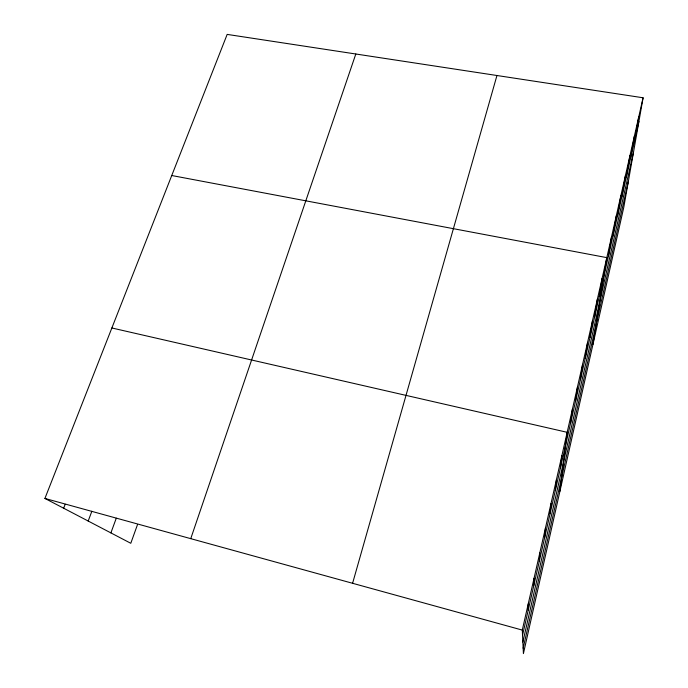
<?xml version="1.0" encoding="UTF-8"?>
<svg xmlns="http://www.w3.org/2000/svg" width="688" height="688" viewBox="0 0 688 688"><rect width="100%" height="100%" fill="white"/><g stroke="black" fill="none" stroke-linecap="round" stroke-linejoin="round"><path stroke-width="1.03" d="M528.212 610.247L528.221 603.944M533.802 585.574L534.06 578.23M539.297 561.288L539.796 552.937M544.715 537.371L545.446 528.04M550.047 513.824L551.011 503.539M555.302 490.621L556.48 479.424M560.479 467.771L561.864 455.688M559.929 491.232L567.17 432.313L111.86 327.978M570.601 423.086L572.39 409.3M575.546 401.233L577.533 386.639M580.423 379.699L582.598 364.33M585.23 358.474L587.586 342.349M589.969 337.559L592.497 320.694M594.638 316.936L597.339 299.357M599.248 296.605L602.112 278.339M592.936 344.49L606.807 257.63L171.742 175.517M608.398 256.194L611.58 236.603M612.939 236.13L616.285 215.886M617.42 216.342L620.911 195.478M621.84 196.837L625.478 175.363M626.2 177.599L629.976 155.548M630.492 158.627L634.405 136.009M634.732 139.922L638.774 116.754M643.082 97.773L623.775 207.363L523.413 653.6L522.287 630.088L643.082 97.773L227.169 34.4L44.918 498.439L130.789 543.288L137.514 524.574M522.536 635.308L638.911 121.466M522.863 642.059L633.416 152.667M523.155 648.242L628.29 181.727M352.591 583.286L496.951 75.508M190.748 538.652L355.816 53.999M110.888 532.89L116.281 518.21M88.184 521.04L91.865 511.244M63.657 508.226L65.171 504.295M44.918 498.439L522.287 630.088"/></g></svg>
